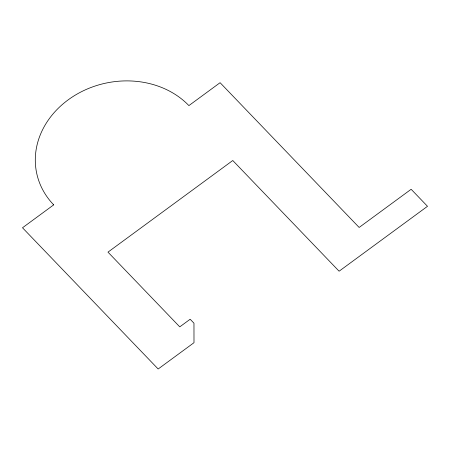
<?xml version="1.0" encoding="UTF-8"?>
<svg xmlns="http://www.w3.org/2000/svg" width="450" height="450" viewBox="0 0 450 450"><rect width="100%" height="100%" fill="white"/><g stroke="black" fill="none" stroke-linecap="round" stroke-linejoin="round"><path stroke-width="0.67" d="M53.696 204.862L22.5 227.768L158.164 369L193.995 342.692L193.967 323.196L190.164 319.236L179.764 326.869L107.978 252.135L232.768 160.509L339.103 271.209L427.5 206.303L411.142 189.276L359.145 227.453L220.089 82.693L188.893 105.598A86.501 73.755 -11.9 0 0 68.13 99.883A86.501 73.755 -11.9 0 0 53.696 204.862"/></g></svg>
